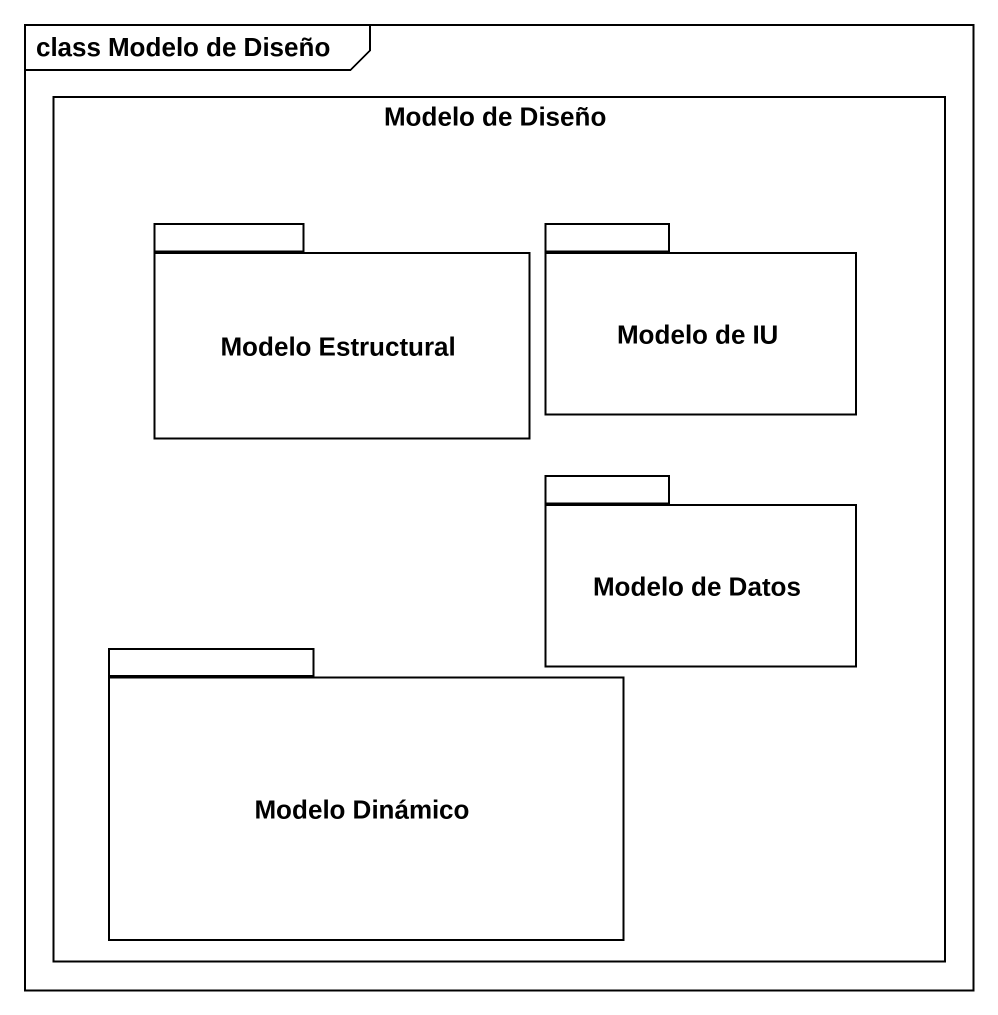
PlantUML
@startuml
mainframe class Modelo de Diseño
rectangle "Modelo de Diseño" as Modelo_de_Diseño {
  package "Modelo Estructural" as Modelo_Estructural {
  }
  package "Modelo de IU" as Modelo_de_IU {
  }
  package "Modelo de Datos" as Modelo_de_Datos {
  }
  package "Modelo Dinámico" as Modelo_Dinámico {
  }
}
@enduml
